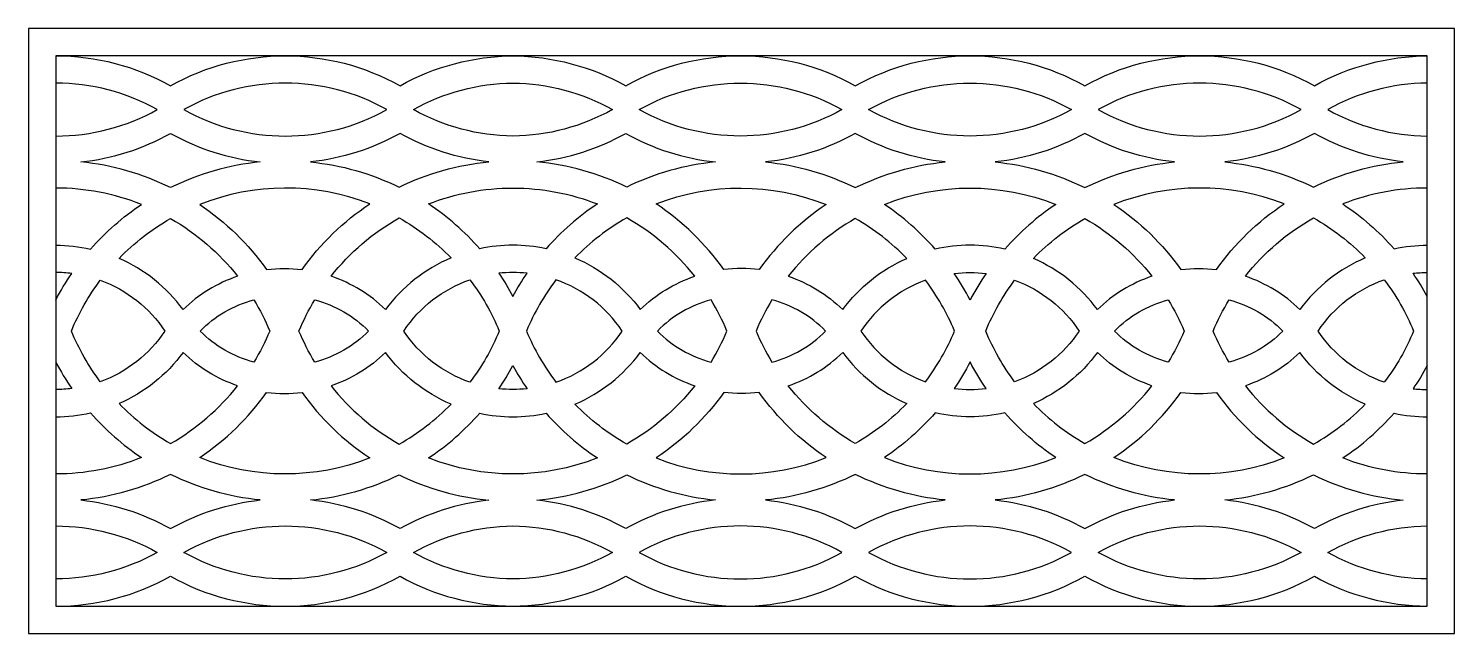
# Model space of a CAD drawing. Extents: x 582 to 3107, y 312 to 1382.
import ezdxf

# ---------------------------------------------------------------- set-up
doc = ezdxf.new("R2010")
doc.units = 0
doc.layers.add('LAYER_1', color=7, linetype='CONTINUOUS')

msp = doc.modelspace()

# ---------------------------------------------------------------- linework, layer by layer
at = {"layer": 'LAYER_1'}
for points in [[(582.1, 312.2), (3106.7, 312.2), (3106.7, 1382.2), (582.1, 1382.2)], [(630.3, 360.5), (3058.4, 360.5), (3058.4, 1334), (630.3, 1334)]]:
    msp.add_lwpolyline(points, close=True, dxfattribs=at)
for points in [[(630.3, 1334, -0.128236), (833.5, 1281, -0.260761), (1239.9, 1281, -0.12612), (1439.7, 1334, -0.12612), (1639.4, 1281, -0.260761), (2045.9, 1281, -0.260761), (2452.3, 1281, -0.260761), (2858.7, 1281, -0.12612), (3058.4, 1334)], [(630.3, 1192.1, 0.128236), (810, 1238.9, 0.128236), (630.3, 1285.8)], [(3058.4, 1285.7, 0.125842), (2882.2, 1238.9, 0.125842), (3058.4, 1192.1)], [(630.3, 998.9, -0.055462), (692, 992, -0.06559), (782, 1071, 0.094976), (630.3, 1100.1)], [(3058.4, 1100.1, 0.093536), (2908.9, 1071.9, -0.065973), (2999.7, 992.7, -0.052802), (3058.4, 998.9)], [(630.3, 902, -0.029919), (658.5, 949, 0.030448), (630.3, 950.7)], [(3058.4, 908.5, 0.026134), (3033.4, 949.3, -0.026964), (3058.4, 950.7)], [(630.3, 792.5, 0.029919), (658.5, 745.5, -0.030448), (630.3, 743.8)], [(3058.4, 786, -0.026134), (3033.4, 745.1, 0.026964), (3058.4, 743.8)], [(630.3, 695.5, 0.055462), (692, 702.4, 0.06559), (782, 623.4, -0.094976), (630.3, 594.3)], [(3058.4, 594.3, -0.093536), (2908.9, 622.6, 0.065973), (2999.7, 701.8, 0.052802), (3058.4, 695.5)], [(630.3, 502.4, -0.128236), (810, 455.5, -0.128236), (630.3, 408.7)], [(3058.4, 408.7, -0.125842), (2882.2, 455.5, -0.125842), (3058.4, 502.4)], [(630.3, 360.5, 0.128236), (833.5, 413.4, 0.260761), (1239.9, 413.4, 0.12612), (1439.7, 360.5, 0.12612), (1639.4, 413.4, 0.260761), (2045.9, 413.4, 0.260761), (2452.3, 413.4, 0.260761), (2858.7, 413.4, 0.12612), (3058.4, 360.5)]]:
    msp.add_lwpolyline(points, format="xyb", dxfattribs=at)
for points in [[(857.1, 1238.9, 0.260761), (1216.4, 1238.9, 0.260761)], [(1615.9, 1238.9, -0.125842), (1439.7, 1192.1, -0.125842), (1263.5, 1238.9, -0.125842), (1439.7, 1285.7, -0.125842)], [(2022.3, 1238.9, -0.260761), (1663, 1238.9, -0.260761)], [(2428.7, 1238.9, -0.260761), (2069.4, 1238.9, -0.260761)], [(2475.8, 1238.9, 0.260761), (2835.1, 1238.9, 0.260761)], [(992.4, 1146.2, 0.090842), (833.5, 1100.8, 0.090842), (674.7, 1146.2, 0.101186), (833.5, 1196.8, 0.101186)], [(1238.2, 1101.7, -0.090803), (1397.2, 1146.4, -0.100201), (1239.9, 1196.8, -0.101186), (1081.1, 1146.2, -0.089779)], [(1798.3, 1146.2, 0.089779), (1641.2, 1101.7, 0.090803), (1482.2, 1146.4, 0.100201), (1639.4, 1196.8, 0.101186)], [(2045.9, 1100.8, -0.090842), (2204.7, 1146.2, -0.101186), (2045.9, 1196.8, -0.101186), (1887, 1146.2, -0.090842)], [(2611.1, 1146.2, -0.101186), (2452.3, 1196.8, -0.101186), (2293.4, 1146.2, -0.090842), (2452.3, 1100.8, -0.090842)], [(2857, 1101.7, -0.090803), (3015.9, 1146.4, -0.100201), (2858.7, 1196.8, -0.101186), (2699.8, 1146.2, -0.089779)], [(885.1, 1071, -0.090906), (1003.7, 955.9, -0.061055), (1066.3, 955.9, -0.091758), (1186.2, 1071.9, 0.190201)], [(1439.7, 1100.1, -0.093536), (1589.2, 1071.9, 0.065973), (1498.4, 992.7, 0.105899), (1380.9, 992.7, 0.065973), (1290.2, 1071.9, -0.093536)], [(1994.3, 1071, 0.090906), (1875.7, 955.9, 0.061055), (1813.1, 955.9, 0.091758), (1693.2, 1071.9, -0.190201)], [(2249.1, 998.9, 0.055462), (2187.4, 992, 0.06559), (2097.4, 1071, -0.19168), (2400.7, 1071, 0.06559), (2310.7, 992, 0.055462)], [(2503.8, 1071, -0.090906), (2622.4, 955.9, -0.061055), (2685.1, 955.9, -0.091758), (2805, 1071.9, 0.190201)], [(742.4, 975.6, -0.070656), (833.5, 1046.2, -0.09632), (952.2, 944.1, 0.111066), (855.8, 885.2, 0.131512)], [(1214.2, 885.2, 0.111066), (1117.8, 944.1, -0.097546), (1238.2, 1047.2, -0.070978), (1330.1, 976.6, 0.133925)], [(1665.2, 885.2, -0.111066), (1761.6, 944.1, 0.097546), (1641.2, 1047.2, 0.070978), (1549.3, 976.6, -0.133925)], [(2137, 975.6, 0.070656), (2045.9, 1046.2, 0.09632), (1927.2, 944.1, -0.111066), (2023.5, 885.2, -0.131512)], [(2361.1, 975.6, -0.070656), (2452.3, 1046.2, -0.09632), (2571, 944.1, 0.111066), (2474.6, 885.2, 0.131512)], [(2832.9, 885.2, 0.111066), (2736.5, 944.1, -0.097546), (2857, 1047.2, -0.070978), (2948.8, 976.6, 0.133925)], [(709.2, 757.6, -0.063196), (657.9, 847.2, -0.063196), (709.2, 936.9, -0.160418), (823.6, 847.2, -0.160418)], [(1246.4, 847.2, -0.163623), (1363.5, 937.8, -0.063939), (1415.5, 847.2, -0.063939), (1363.5, 756.6, -0.163623)], [(1414.7, 949.3, -0.026134), (1439.7, 908.5, -0.026134), (1464.7, 949.3, 0.053967)], [(1633, 847.2, 0.163623), (1515.9, 937.8, 0.063939), (1463.8, 847.2, 0.063939), (1515.9, 756.6, 0.163623)], [(2170.2, 757.6, 0.063196), (2221.4, 847.2, 0.063196), (2170.2, 936.9, 0.160418), (2055.8, 847.2, 0.160418)], [(2277.3, 949, 0.029919), (2249.1, 902, 0.029919), (2220.9, 949, -0.060953)], [(2328, 757.6, -0.063196), (2276.7, 847.2, -0.063196), (2328, 936.9, -0.160418), (2442.3, 847.2, -0.160418)], [(2865.2, 847.2, -0.163623), (2982.3, 937.8, -0.063939), (3034.3, 847.2, -0.063939), (2982.3, 756.6, -0.163623)], [(886, 847.2, -0.133778), (981.1, 902.5, -0.03782), (1009.1, 847.2, -0.03782), (981.1, 792, -0.133778)], [(1088.9, 792, -0.03782), (1060.9, 847.2, -0.03782), (1088.9, 902.5, -0.133778), (1184, 847.2, -0.133778)], [(1818.5, 847.2, 0.03782), (1790.5, 902.5, 0.133778), (1695.4, 847.2, 0.133778), (1790.5, 792, 0.03782)], [(1993.3, 847.2, 0.133778), (1898.3, 902.5, 0.03782), (1870.3, 847.2, 0.03782), (1898.3, 792, 0.133778)], [(2504.8, 847.2, -0.133778), (2599.9, 902.5, -0.03782), (2627.9, 847.2, -0.03782), (2599.9, 792, -0.133778)], [(2679.6, 847.2, -0.03782), (2707.6, 902.5, -0.133778), (2802.7, 847.2, -0.133778), (2707.6, 792, -0.03782)], [(742.4, 718.9, 0.070656), (833.5, 648.2, 0.09632), (952.2, 750.3, -0.111066), (855.8, 809.2, -0.131512)], [(1214.2, 809.2, -0.111066), (1117.8, 750.3, 0.097546), (1238.2, 647.2, 0.070978), (1330.1, 717.8, -0.133925)], [(1665.2, 809.2, 0.111066), (1761.6, 750.3, -0.097546), (1641.2, 647.2, -0.070978), (1549.3, 717.8, 0.133925)], [(2137, 718.9, -0.070656), (2045.9, 648.2, -0.09632), (1927.2, 750.3, 0.111066), (2023.5, 809.2, 0.131512)], [(2361.1, 718.9, 0.070656), (2452.3, 648.2, 0.09632), (2571, 750.3, -0.111066), (2474.6, 809.2, -0.131512)], [(2832.9, 809.2, -0.111066), (2736.5, 750.3, 0.097546), (2857, 647.2, 0.070978), (2948.8, 717.8, -0.133925)], [(1414.7, 745.1, 0.026134), (1439.7, 786, 0.026134), (1464.7, 745.1, -0.053967)], [(2277.3, 745.5, -0.029919), (2249.1, 792.5, -0.029919), (2220.9, 745.5, 0.060953)], [(885.1, 623.4, 0.090906), (1003.7, 738.6, 0.061055), (1066.3, 738.6, 0.091758), (1186.2, 622.6, -0.190201)], [(1994.3, 623.4, -0.090906), (1875.7, 738.6, -0.061055), (1813.1, 738.6, -0.091758), (1693.2, 622.6, 0.190201)], [(2503.8, 623.4, 0.090906), (2622.4, 738.6, 0.061055), (2685.1, 738.6, 0.091758), (2805, 622.6, -0.190201)], [(1439.7, 695.5, 0.052802), (1498.4, 701.8, 0.065973), (1589.2, 622.6, -0.188724), (1290.2, 622.6, 0.065973), (1380.9, 701.8, 0.052802)], [(2400.7, 623.4, -0.06559), (2310.7, 702.4, -0.111266), (2187.4, 702.4, -0.06559), (2097.4, 623.4, 0.19168)], [(833.5, 593.6, -0.090842), (674.7, 548.3, -0.101186), (833.5, 497.6, -0.101186), (992.4, 548.3, -0.090842)], [(1081.1, 548.3, 0.089779), (1238.2, 592.8, 0.090803), (1397.2, 548.1, 0.100201), (1239.9, 497.6, 0.101186)], [(1482.2, 548.1, 0.090803), (1641.2, 592.8, 0.089779), (1798.3, 548.3, 0.101186), (1639.4, 497.6, 0.100201)], [(2045.9, 593.6, -0.090842), (1887, 548.3, -0.101186), (2045.9, 497.6, -0.101186), (2204.7, 548.3, -0.090842)], [(2452.3, 593.6, -0.090842), (2293.4, 548.3, -0.101186), (2452.3, 497.6, -0.101186), (2611.1, 548.3, -0.090842)], [(2699.8, 548.3, 0.089779), (2857, 592.8, 0.090803), (3015.9, 548.1, 0.100201), (2858.7, 497.6, 0.101186)], [(857.1, 455.5, -0.260761), (1216.4, 455.5, -0.260761)], [(1439.7, 408.7, -0.125842), (1263.5, 455.5, -0.125842), (1439.7, 502.4, -0.125842), (1615.9, 455.5, -0.125842)], [(2022.3, 455.5, 0.260761), (1663, 455.5, 0.260761)], [(2428.7, 455.5, 0.260761), (2069.4, 455.5, 0.260761)], [(2475.8, 455.5, -0.260761), (2835.1, 455.5, -0.260761)]]:
    msp.add_lwpolyline(points, format="xyb", close=True, dxfattribs=at)

doc.saveas('drawing.dxf')
